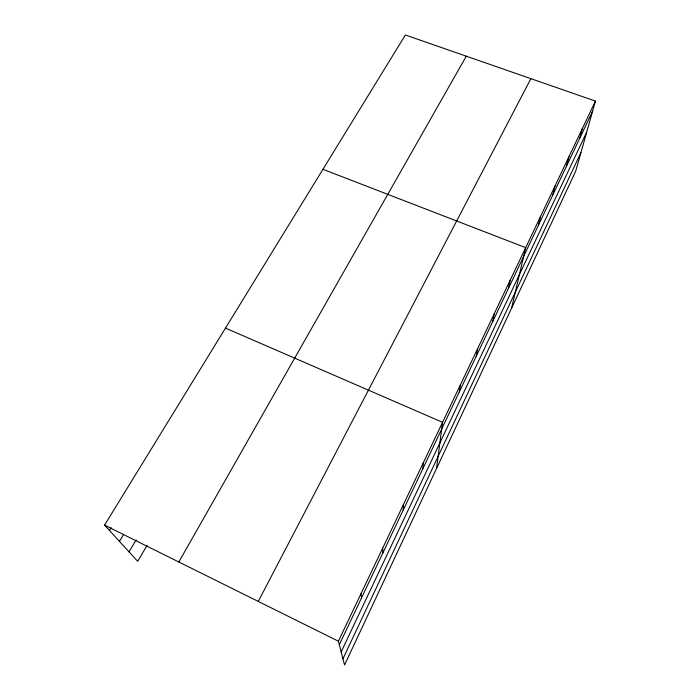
<?xml version="1.0" encoding="UTF-8"?>
<svg xmlns="http://www.w3.org/2000/svg" width="700" height="700" viewBox="0 0 700 700"><rect width="100%" height="100%" fill="white"/><g stroke="black" fill="none" stroke-linecap="round" stroke-linejoin="round"><path stroke-width="1.05" d="M403.217 510.09L403.463 504.464M422.826 468.773L423.404 462.56M436.529 468.51L442.558 422.319L225.496 328.099M459.287 391.983L460.434 384.755M476.254 356.239L477.654 348.574M492.608 321.781L494.244 313.705M508.392 288.531L510.248 280.088M511.569 308.21L525.683 247.642L322.945 169.304M538.361 225.409L540.593 216.317M552.597 195.431L554.995 186.051M566.361 166.425L568.925 156.791M579.679 138.364L582.391 128.485M595.429 101.098L575.671 171.255L344.558 665L338.398 641.2L595.429 101.098L405.37 35L104.571 525.131L137.707 561.312L147.061 545.396M342.956 658.796L580.93 152.565M341.171 651.919L586.67 132.186M339.308 644.718L592.585 111.195M258.274 601.423L530.88 78.654M178.832 561.995L466.287 56.184M129.036 551.845L136.133 539.901M119.446 541.371L123.349 534.896M109.445 530.451L111.151 527.651M104.571 525.131L338.398 641.2M361.016 593.661L361.506 597.949M382.69 548.126L382.795 553.114"/></g></svg>
